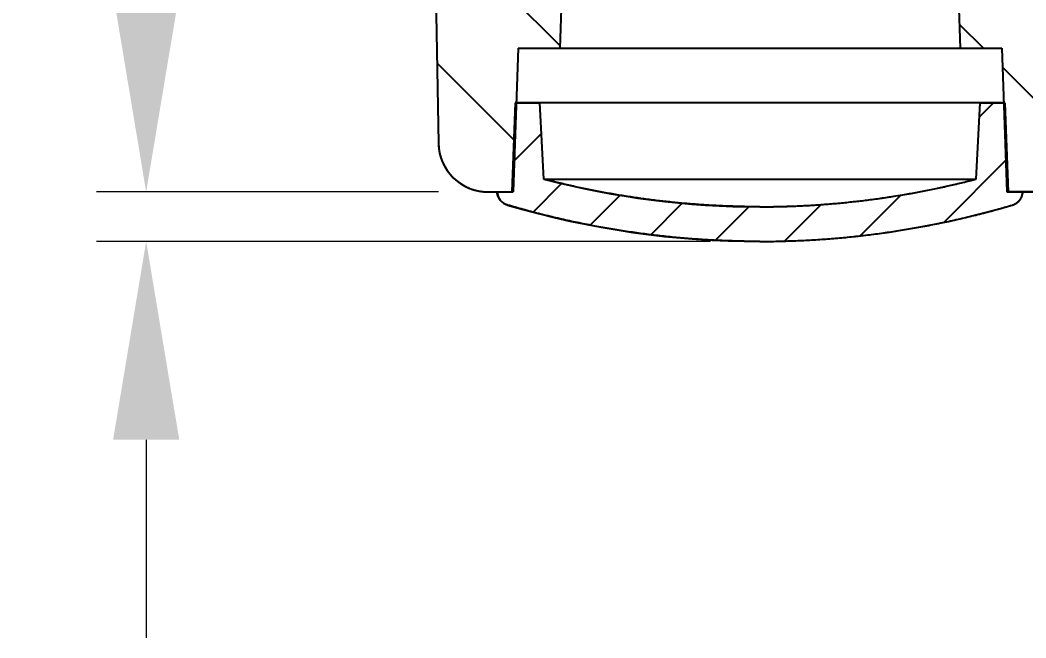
# Model space of a CAD drawing. Header units: millimetres. Extents: x 306 to 1885, y 393 to 1000.
# Drawn here: x 1284.17 to 1304.45, y 583.99 to 596.46 of the extents above; entities that cross this region are included whole.
import ezdxf

# ---------------------------------------------------------------- set-up
doc = ezdxf.new("R2010")
doc.units = ezdxf.units.MM
doc.layers.add('dim', color=3, linetype='Continuous', lineweight=9)
doc.styles.add('FFS', font='SIMFANG.TTF', dxfattribs={"width": 0.9})
doc.dimstyles.new('YanXiu', dxfattribs={"dimtxt": 2.5, "dimasz": 2.2, "dimexe": 1, "dimexo": 0.6, "dimgap": 0.66, "dimtad": 0, "dimzin": 1, "dimdsep": 46, "dimtxsty": 'FFS', "dimcen": 0, "dimclrd": 256, "dimclre": 131, "dimclrt": 42, "dimazin": 0, "dimtfac": 1, "dimtofl": 0, "dimtmove": 0, "dimatfit": 3, "dimfxl": 0, "dimlwd": 5, "dimlwe": 5, "dimarcsym": 0})

# ---------------------------------------------------------------- blocks, each defined once
blk = doc.blocks.new('*D50')
at = {"layer": 'Defpoints', "color": 0}
for p in [(-65.415, 104.552), (-59.935, 103.552), (-53.043, 103.552)]:
    blk.add_point(p, dxfattribs=at)
at = {"layer": 'dim', "lineweight": 5}
for p, q in [((-53.043, 108.552), (-53.043, 112.552)), ((-53.043, 99.552), (-53.043, 95.552))]:
    blk.add_line(p, q, dxfattribs=at)
at = {"layer": 'dim', "color": 131, "lineweight": 5}
for p, q in [((-64.416, 104.552), (-52.044, 104.552)), ((-58.935, 103.552), (-52.044, 103.552))]:
    blk.add_line(p, q, dxfattribs=at)
at = {"layer": 'dim'}
for points in [[(-53.71, 108.552), (-52.377, 108.552), (-53.043, 104.552)], [(-53.71, 99.552), (-52.377, 99.552), (-53.043, 103.552)]]:
    blk.add_solid(points, dxfattribs=at)
at = {"layer": 'dim', "color": 42, "insert": (-53.043, 88.824), "char_height": 5, "attachment_point": 5, "rotation": 90, "style": 'FFS'}
blk.add_mtext('1.00', dxfattribs=at)
blk = doc.blocks.new('u50')
h = blk.add_hatch()
h.set_pattern_fill('DEFAULT__8', color=5, angle=45, style=0, pattern_type=0)
h.set_pattern_definition([(45, (-331.9686, -74.1004), (-0.7071068, 0.7071068), [])])
edge = h.paths.add_edge_path()
edge.add_spline(control_points=[(-65.415, 104.552), (-63.691, 104.552), (-61.984, 104.306), (-60.33, 103.818)], knot_values=[0, 0, 0, 0, 1, 1, 1, 1], weights=[1, 0.993175, 0.993175, 1], degree=3, periodic=0)
edge.add_spline(control_points=[(-60.33, 103.818), (-60.206, 103.782), (-60.124, 103.681), (-60.115, 103.552)], knot_values=[0, 0, 0, 0, 1, 1, 1, 1], weights=[1, 0.880922, 0.880922, 1], degree=3, periodic=0)
edge.add_line((-60.115, 103.552), (-60.415, 103.552))
edge.add_line((-60.478, 101.752), (-60.415, 103.552))
edge.add_line((-60.478, 101.752), (-60.978, 101.752))
edge.add_line((-61.059, 103.294), (-60.978, 101.752))
edge.add_spline(control_points=[(-65.415, 103.852), (-63.943, 103.852), (-62.483, 103.665), (-61.059, 103.294)], knot_values=[0, 0, 0, 0, 1, 1, 1, 1], weights=[1, 0.994608, 0.994608, 1], degree=3, periodic=0)
edge.add_spline(control_points=[(-65.415, 103.852), (-66.887, 103.852), (-68.347, 103.665), (-69.772, 103.294)], knot_values=[0, 0, 0, 0, 1, 1, 1, 1], weights=[1, 0.994608, 0.994608, 1], degree=3, periodic=0)
edge.add_line((-69.772, 103.294), (-69.852, 101.752))
edge.add_line((-69.852, 101.752), (-70.352, 101.752))
edge.add_line((-70.352, 101.752), (-70.415, 103.552))
edge.add_line((-70.415, 103.552), (-70.715, 103.552))
edge.add_spline(control_points=[(-70.501, 103.818), (-70.625, 103.782), (-70.706, 103.681), (-70.715, 103.552)], knot_values=[0, 0, 0, 0, 1, 1, 1, 1], weights=[1, 0.880922, 0.880922, 1], degree=3, periodic=0)
edge.add_spline(control_points=[(-65.415, 104.552), (-67.14, 104.552), (-68.847, 104.306), (-70.501, 103.818)], knot_values=[0, 0, 0, 0, 1, 1, 1, 1], weights=[1, 0.993175, 0.993175, 1], degree=3, periodic=0)
h = blk.add_hatch()
h.set_pattern_fill('DEFAULT__9', color=5, scale=2, angle=135, style=0, pattern_type=0)
h.set_pattern_definition([(135, (-331.9686, -74.1004), (-1.414214, -1.414214), [])])
edge = h.paths.add_edge_path()
edge.add_line((-58.638, 85.552), (-63.315, 85.552))
edge.add_line((-63.315, 85.552), (-63.315, 97.189))
edge.add_line((-63.565, 97.189), (-63.315, 97.189))
edge.add_line((-63.565, 97.189), (-63.565, 97.389))
edge.add_line((-63.565, 97.389), (-63.315, 97.652))
edge.add_line((-63.315, 97.652), (-61.415, 99.652))
edge.add_line((-61.415, 99.652), (-61.38, 100.652))
edge.add_line((-60.542, 100.652), (-61.38, 100.652))
edge.add_line((-60.542, 100.652), (-60.44, 103.552))
edge.add_line((-59.935, 103.552), (-60.44, 103.552))
edge.add_spline(control_points=[(-58.935, 102.569), (-58.945, 103.147), (-59.357, 103.552), (-59.935, 103.552)], knot_values=[0, 0, 0, 0, 1, 1, 1, 1], weights=[1, 0.808834, 0.808834, 1], degree=3, periodic=0)
edge.add_line((-58.638, 85.552), (-58.935, 102.569))
edge = h.paths.add_edge_path()
edge.add_line((-67.515, 85.552), (-70.837, 85.552))
edge.add_line((-70.889, 88.552), (-70.837, 85.552))
edge.add_line((-70.889, 88.552), (-72.351, 88.552))
edge.add_line((-72.351, 88.552), (-72.404, 85.552))
edge.add_line((-72.404, 85.552), (-73.394, 85.552))
edge.add_line((-73.394, 85.552), (-73.656, 100.552))
edge.add_line((-73.656, 100.552), (-75.421, 100.552))
edge.add_line((-75.421, 100.552), (-75.421, 103.552))
edge.add_line((-70.39, 103.552), (-75.421, 103.552))
edge.add_line((-70.289, 100.652), (-70.39, 103.552))
edge.add_line((-69.45, 100.652), (-70.289, 100.652))
edge.add_line((-69.415, 99.652), (-69.45, 100.652))
edge.add_line((-69.415, 99.652), (-67.265, 97.389))
edge.add_line((-67.265, 97.189), (-67.265, 97.389))
edge.add_line((-67.515, 97.189), (-67.265, 97.189))
edge.add_line((-67.515, 85.552), (-67.515, 97.189))
edge = h.paths.add_edge_path()
edge.add_line((-75.421, 100.552), (-75.421, 103.552))
edge.add_line((-75.421, 100.552), (-75.421, 103.552))
edge = h.paths.add_edge_path()
edge.add_line((-75.421, 103.552), (-84.841, 103.552))
edge.add_line((-75.421, 100.552), (-75.421, 103.552))
edge.add_line((-75.421, 100.552), (-84.841, 100.552))
edge.add_line((-84.841, 100.552), (-84.841, 103.552))
edge = h.paths.add_edge_path()
edge.add_line((-84.841, 100.552), (-84.841, 103.552))
edge.add_line((-84.841, 100.552), (-84.841, 103.552))
edge = h.paths.add_edge_path()
edge.add_line((-150.193, 85.552), (-148.984, 85.552))
edge.add_line((-150.193, 85.552), (-149.896, 102.569))
edge.add_spline(control_points=[(-148.896, 103.552), (-149.473, 103.552), (-149.885, 103.147), (-149.896, 102.569)], knot_values=[0, 0, 0, 0, 1, 1, 1, 1], weights=[1, 0.808834, 0.808834, 1], degree=3, periodic=0)
edge.add_line((-148.896, 103.552), (-84.841, 103.552))
edge.add_line((-84.841, 100.552), (-84.841, 103.552))
edge.add_line((-146.165, 100.552), (-84.841, 100.552))
edge.add_line((-146.165, 100.552), (-146.427, 85.552))
edge.add_line((-147.417, 85.552), (-146.427, 85.552))
edge.add_line((-147.47, 88.552), (-147.417, 85.552))
edge.add_line((-148.932, 88.552), (-147.47, 88.552))
edge.add_line((-148.932, 88.552), (-148.984, 85.552))
at = {"color": 7}
for p, q in [((-149.896, 103.552), (-70.39, 103.552)), ((-70.39, 103.552), (-75.421, 103.552)), ((-70.415, 103.552), (-70.715, 103.552)), ((-70.352, 101.752), (-70.415, 103.552)), ((-70.352, 101.752), (-70.415, 103.552)), ((-70.289, 100.652), (-70.39, 103.552)), ((-70.289, 100.652), (-70.39, 103.552)), ((-60.542, 100.652), (-60.44, 103.552)), ((-60.542, 100.652), (-60.44, 103.552)), ((-60.478, 101.752), (-60.415, 103.552)), ((-60.478, 101.752), (-60.415, 103.552)), ((-59.935, 103.552), (-60.44, 103.552)), ((-59.935, 103.552), (-60.44, 103.552)), ((-60.115, 103.552), (-60.415, 103.552)), ((-69.772, 103.294), (-69.852, 101.752)), ((-69.772, 103.294), (-69.852, 101.752)), ((-61.059, 103.294), (-69.772, 103.294)), ((-61.059, 103.294), (-60.978, 101.752)), ((-61.059, 103.294), (-60.978, 101.752)), ((-58.638, 85.552), (-58.935, 102.569)), ((-58.638, 85.552), (-58.935, 102.569)), ((-70.352, 101.752), (-60.478, 101.752)), ((-69.852, 101.752), (-70.352, 101.752)), ((-60.478, 101.752), (-60.978, 101.752)), ((-60.542, 100.652), (-70.289, 100.652)), ((-69.45, 100.652), (-70.289, 100.652)), ((-69.415, 99.652), (-69.45, 100.652)), ((-69.415, 99.652), (-69.45, 100.652)), ((-61.415, 99.652), (-61.38, 100.652)), ((-61.415, 99.652), (-61.38, 100.652)), ((-60.542, 100.652), (-61.38, 100.652))]:
    blk.add_line(p, q, dxfattribs=at)
for centre, radius, start, end in [((-65.415, 86.552), 18, 73.5889, 106.4111), ((-70.416, 103.531), 0.3, 106.4111, 175.9641), ((-65.415, 86.552), 17.3, 75.4154, 104.5846), ((-60.415, 103.531), 0.3, 4.0359, 73.5889), ((-59.935, 102.552), 1, 1, 90)]:
    blk.add_arc(centre, radius, start, end, dxfattribs=at)
for points, start_tangent, end_tangent in [([(-65.415, 104.552), (-65.576, 104.551), (-65.737, 104.549), (-65.897, 104.545), (-66.058, 104.54), (-66.219, 104.534), (-66.38, 104.526), (-66.541, 104.517), (-66.701, 104.506), (-66.862, 104.494), (-67.023, 104.48), (-67.183, 104.465), (-67.344, 104.448), (-67.504, 104.43), (-67.664, 104.411), (-67.824, 104.39), (-67.984, 104.367), (-68.144, 104.344), (-68.303, 104.319), (-68.463, 104.292), (-68.621, 104.264), (-68.78, 104.234), (-68.938, 104.204), (-69.096, 104.171), (-69.254, 104.138), (-69.411, 104.103), (-69.568, 104.066), (-69.725, 104.028), (-69.881, 103.989), (-70.036, 103.948), (-70.192, 103.906), (-70.346, 103.863), (-70.501, 103.818)], (-1, 0), (-0.959259, -0.282528)), ([(-65.415, 104.552), (-65.255, 104.551), (-65.094, 104.549), (-64.933, 104.545), (-64.772, 104.54), (-64.612, 104.534), (-64.451, 104.526), (-64.29, 104.517), (-64.129, 104.506), (-63.968, 104.494), (-63.808, 104.48), (-63.647, 104.465), (-63.487, 104.448), (-63.326, 104.43), (-63.166, 104.411), (-63.006, 104.39), (-62.846, 104.367), (-62.687, 104.344), (-62.527, 104.319), (-62.368, 104.292), (-62.209, 104.264), (-62.05, 104.234), (-61.892, 104.204), (-61.734, 104.171), (-61.577, 104.138), (-61.419, 104.103), (-61.262, 104.066), (-61.106, 104.028), (-60.95, 103.989), (-60.794, 103.948), (-60.639, 103.906), (-60.484, 103.863), (-60.33, 103.818)], (1, 0), (0.959259, -0.282528)), ([(-70.501, 103.818), (-70.506, 103.817), (-70.511, 103.815), (-70.516, 103.813), (-70.521, 103.812), (-70.526, 103.81), (-70.531, 103.808), (-70.537, 103.805), (-70.542, 103.803), (-70.547, 103.801), (-70.552, 103.798), (-70.557, 103.796), (-70.562, 103.793), (-70.567, 103.79), (-70.571, 103.787), (-70.576, 103.784), (-70.581, 103.781), (-70.586, 103.778), (-70.591, 103.775), (-70.595, 103.771), (-70.6, 103.768), (-70.604, 103.764), (-70.609, 103.76), (-70.613, 103.757), (-70.618, 103.753), (-70.622, 103.749), (-70.626, 103.745), (-70.63, 103.741), (-70.634, 103.736), (-70.638, 103.732), (-70.642, 103.728), (-70.646, 103.723), (-70.65, 103.719), (-70.653, 103.714), (-70.657, 103.709), (-70.66, 103.705), (-70.664, 103.7), (-70.667, 103.695), (-70.67, 103.69), (-70.673, 103.685), (-70.676, 103.68), (-70.679, 103.675), (-70.682, 103.67), (-70.684, 103.665), (-70.687, 103.659), (-70.689, 103.654), (-70.692, 103.649), (-70.694, 103.644), (-70.696, 103.638), (-70.698, 103.633), (-70.7, 103.627), (-70.702, 103.622), (-70.703, 103.617), (-70.705, 103.611), (-70.706, 103.606), (-70.708, 103.6), (-70.709, 103.595), (-70.71, 103.59), (-70.711, 103.584), (-70.712, 103.579), (-70.713, 103.573), (-70.714, 103.568), (-70.714, 103.562), (-70.715, 103.557), (-70.715, 103.552)], (-0.959259, -0.282528), (-0.070381, -0.99752)), ([(-65.415, 103.852), (-65.553, 103.851), (-65.69, 103.85), (-65.827, 103.847), (-65.965, 103.843), (-66.102, 103.838), (-66.24, 103.832), (-66.377, 103.825), (-66.514, 103.817), (-66.652, 103.808), (-66.789, 103.797), (-66.926, 103.786), (-67.063, 103.773), (-67.201, 103.759), (-67.338, 103.745), (-67.474, 103.729), (-67.611, 103.712), (-67.748, 103.694), (-67.884, 103.675), (-68.021, 103.654), (-68.157, 103.633), (-68.293, 103.611), (-68.428, 103.587), (-68.564, 103.563), (-68.699, 103.537), (-68.834, 103.511), (-68.969, 103.483), (-69.103, 103.454), (-69.238, 103.424), (-69.372, 103.393), (-69.505, 103.361), (-69.639, 103.328), (-69.772, 103.294)], (-1, 0), (-0.967777, -0.251809)), ([(-65.415, 103.852), (-65.278, 103.851), (-65.141, 103.85), (-65.003, 103.847), (-64.866, 103.843), (-64.728, 103.838), (-64.591, 103.832), (-64.454, 103.825), (-64.316, 103.817), (-64.179, 103.808), (-64.042, 103.797), (-63.904, 103.786), (-63.767, 103.773), (-63.63, 103.759), (-63.493, 103.745), (-63.356, 103.729), (-63.219, 103.712), (-63.083, 103.694), (-62.946, 103.675), (-62.81, 103.654), (-62.674, 103.633), (-62.538, 103.611), (-62.402, 103.587), (-62.267, 103.563), (-62.131, 103.537), (-61.996, 103.511), (-61.862, 103.483), (-61.727, 103.454), (-61.593, 103.424), (-61.459, 103.393), (-61.325, 103.361), (-61.192, 103.328), (-61.059, 103.294)], (1, 0), (0.967777, -0.251809)), ([(-60.33, 103.818), (-60.325, 103.817), (-60.319, 103.815), (-60.314, 103.813), (-60.309, 103.812), (-60.304, 103.81), (-60.299, 103.808), (-60.294, 103.805), (-60.289, 103.803), (-60.284, 103.801), (-60.279, 103.798), (-60.274, 103.796), (-60.269, 103.793), (-60.264, 103.79), (-60.259, 103.787), (-60.254, 103.784), (-60.249, 103.781), (-60.245, 103.778), (-60.24, 103.775), (-60.235, 103.771), (-60.231, 103.768), (-60.226, 103.764), (-60.222, 103.76), (-60.217, 103.757), (-60.213, 103.753), (-60.209, 103.749), (-60.204, 103.745), (-60.2, 103.741), (-60.196, 103.736), (-60.192, 103.732), (-60.188, 103.728), (-60.184, 103.723), (-60.181, 103.719), (-60.177, 103.714), (-60.174, 103.709), (-60.17, 103.705), (-60.167, 103.7), (-60.164, 103.695), (-60.16, 103.69), (-60.157, 103.685), (-60.154, 103.68), (-60.151, 103.675), (-60.149, 103.67), (-60.146, 103.665), (-60.144, 103.659), (-60.141, 103.654), (-60.139, 103.649), (-60.137, 103.644), (-60.134, 103.638), (-60.132, 103.633), (-60.131, 103.627), (-60.129, 103.622), (-60.127, 103.617), (-60.126, 103.611), (-60.124, 103.606), (-60.123, 103.6), (-60.121, 103.595), (-60.12, 103.59), (-60.119, 103.584), (-60.118, 103.579), (-60.118, 103.573), (-60.117, 103.568), (-60.116, 103.562), (-60.116, 103.557), (-60.115, 103.552)], (0.959259, -0.282528), (0.070381, -0.99752)), ([(-58.935, 102.569), (-58.935, 102.58), (-58.936, 102.591), (-58.936, 102.602), (-58.937, 102.613), (-58.937, 102.625), (-58.938, 102.636), (-58.939, 102.647), (-58.94, 102.658), (-58.942, 102.669), (-58.943, 102.681), (-58.945, 102.692), (-58.946, 102.703), (-58.948, 102.715), (-58.95, 102.726), (-58.952, 102.738), (-58.954, 102.749), (-58.957, 102.761), (-58.959, 102.772), (-58.962, 102.784), (-58.965, 102.795), (-58.968, 102.807), (-58.971, 102.818), (-58.974, 102.83), (-58.978, 102.841), (-58.981, 102.853), (-58.985, 102.864), (-58.989, 102.875), (-58.993, 102.887), (-58.997, 102.898), (-59.001, 102.91), (-59.005, 102.921), (-59.01, 102.932), (-59.015, 102.944), (-59.02, 102.955), (-59.025, 102.966), (-59.03, 102.978), (-59.035, 102.989), (-59.041, 103), (-59.046, 103.011), (-59.052, 103.022), (-59.058, 103.033), (-59.064, 103.044), (-59.071, 103.055), (-59.077, 103.066), (-59.084, 103.076), (-59.09, 103.087), (-59.097, 103.098), (-59.104, 103.108), (-59.111, 103.119), (-59.118, 103.129), (-59.126, 103.14), (-59.133, 103.15), (-59.141, 103.16), (-59.149, 103.17), (-59.157, 103.18), (-59.165, 103.19), (-59.173, 103.2), (-59.181, 103.209), (-59.19, 103.219), (-59.198, 103.228), (-59.207, 103.238), (-59.216, 103.247), (-59.225, 103.256), (-59.234, 103.265), (-59.243, 103.274), (-59.252, 103.283), (-59.262, 103.291), (-59.271, 103.3), (-59.281, 103.308), (-59.291, 103.317), (-59.3, 103.325), (-59.31, 103.333), (-59.32, 103.341), (-59.33, 103.348), (-59.341, 103.356), (-59.351, 103.364), (-59.361, 103.371), (-59.372, 103.378), (-59.382, 103.385), (-59.393, 103.392), (-59.403, 103.399), (-59.414, 103.406), (-59.425, 103.412), (-59.436, 103.418), (-59.447, 103.425), (-59.458, 103.431), (-59.469, 103.437), (-59.48, 103.442), (-59.491, 103.448), (-59.502, 103.453), (-59.514, 103.459), (-59.525, 103.464), (-59.536, 103.469), (-59.547, 103.474), (-59.559, 103.478), (-59.57, 103.483), (-59.582, 103.487), (-59.593, 103.492), (-59.605, 103.496), (-59.616, 103.5), (-59.628, 103.503), (-59.639, 103.507), (-59.651, 103.511), (-59.662, 103.514), (-59.674, 103.517), (-59.685, 103.52), (-59.697, 103.523), (-59.708, 103.526), (-59.72, 103.528), (-59.732, 103.531), (-59.743, 103.533), (-59.755, 103.535), (-59.766, 103.537), (-59.777, 103.539), (-59.789, 103.541), (-59.8, 103.543), (-59.812, 103.544), (-59.823, 103.546), (-59.834, 103.547), (-59.846, 103.548), (-59.857, 103.549), (-59.868, 103.55), (-59.879, 103.55), (-59.891, 103.551), (-59.902, 103.551), (-59.913, 103.552), (-59.924, 103.552), (-59.935, 103.552)], (-0.017452, 0.999848), (-1, 0))]:
    blk.add_spline(points, degree=3, dxfattribs=dict(at, start_tangent=start_tangent, end_tangent=end_tangent))
at = {"layer": 'dim'}
dim = blk.add_linear_dim(base=(-53.043, 103.552), p1=(-65.415, 104.552), p2=(-59.935, 103.552), angle=90, dimstyle='YanXiu', override={"dimtxt": 5, "dimasz": 4, "dimexe": 0.9995, "dimexo": 0.9995, "dimgap": 0.9995}, dxfattribs=at)
dim.commit()
dim.dimension.update_dxf_attribs({"geometry": '*D50', "text_midpoint": (-53.043, 88.824)})

msp = doc.modelspace()

# ---------------------------------------------------------------- block references
at = {"rotation": 180}
msp.add_blockref('u50', (1233.672, 696.542), dxfattribs=at)

doc.saveas('drawing.dxf')
